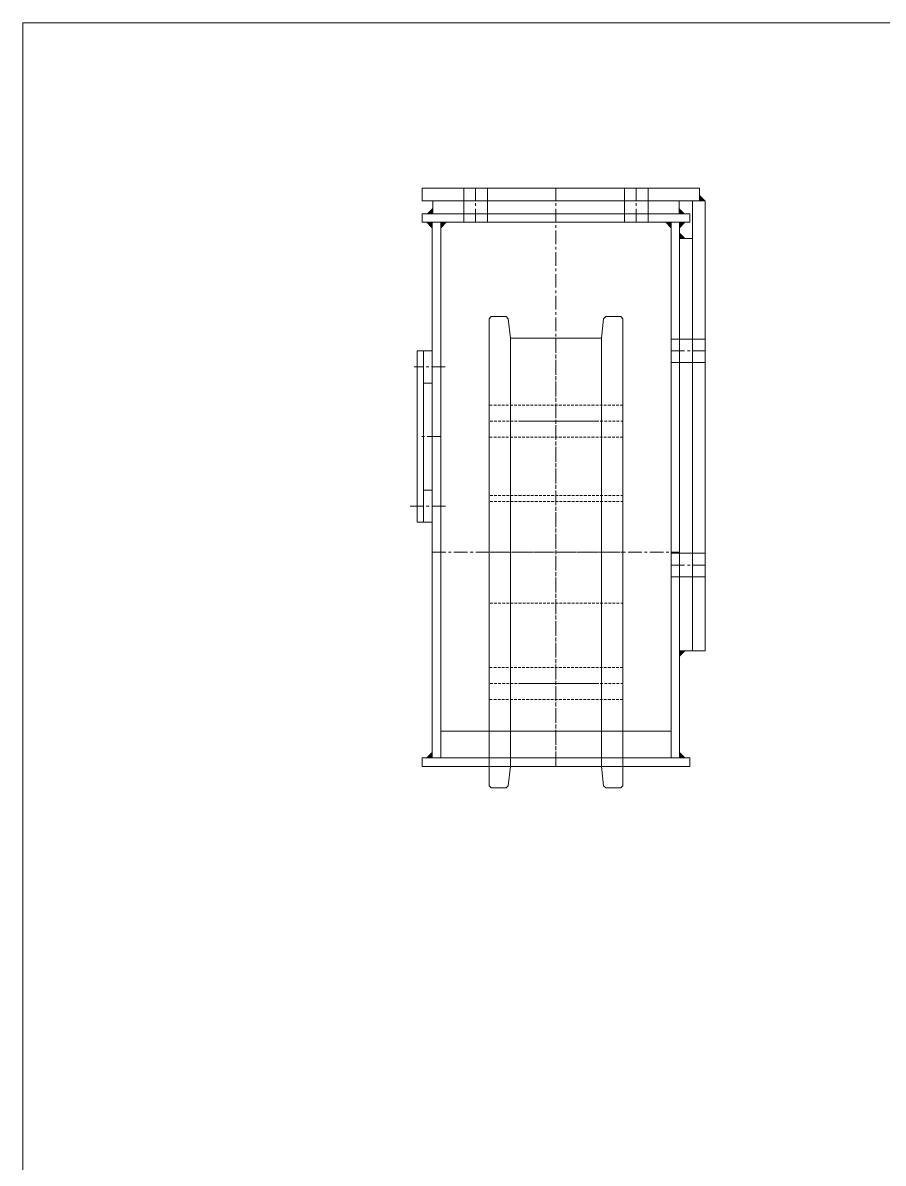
# Model space of a CAD drawing. Extents: x -1308 to 40334, y 1812 to 41869.
# Drawn here: x 19220 to 20023, y 38665 to 39729 of the extents above; entities that cross this region are included whole.
import ezdxf

# ---------------------------------------------------------------- set-up
doc = ezdxf.new("R2010")
doc.units = 0
doc.header["$LTSCALE"] = 0.4
doc.header["$MEASUREMENT"] = 0
doc.linetypes.add('CENTER', pattern=[50.8, 31.75, -6.35, 6.35, -6.35])
doc.linetypes.add('HIDDEN', pattern=[9.525, 6.35, -3.175])
doc.layers.get('0').update_dxf_attribs({"lineweight": 20})
for name, color, linetype, lineweight in [('C.L', 3, 'CENTER', 9), ('CENTRE', 3, 'CENTER', 9), ('Hidden', 2, 'HIDDEN', 13)]:
    doc.layers.add(name, color=color, linetype=linetype, lineweight=lineweight)

# ---------------------------------------------------------------- blocks, each defined once
blk = doc.blocks.new('slkdjfd')
for points in [[(17467.2, 25789.7), (17472.2, 25789.7), (17467.2, 25794.7)], [(17218.3, 25777.7), (17213.3, 25777.7), (17218.3, 25782.7)], [(17448.1, 25777.7), (17453.1, 25777.7), (17448.1, 25782.7)], [(17217.7, 25769.7), (17212.7, 25769.7), (17217.7, 25764.7)], [(17217.7, 25769.7), (17212.7, 25769.7), (17217.7, 25764.7)], [(17225.7, 25769.7), (17230.7, 25769.7), (17225.7, 25764.7)], [(17440.7, 25769.7), (17435.7, 25769.7), (17440.7, 25764.7)], [(17440.7, 25769.7), (17435.7, 25769.7), (17440.7, 25764.7)], [(17448.7, 25769.7), (17453.7, 25769.7), (17448.7, 25764.7)], [(17448.7, 25754.7), (17453.7, 25754.7), (17448.7, 25759.7)], [(17448.7, 25369.7), (17453.7, 25369.7), (17448.7, 25364.7)], [(17217.7, 25269.7), (17212.7, 25269.7), (17217.7, 25274.7)], [(17217.7, 25269.7), (17212.7, 25269.7), (17217.7, 25274.7)], [(17448.7, 25269.7), (17453.7, 25269.7), (17448.7, 25274.7)]]:
    blk.add_hatch(color=256).paths.add_polyline_path(points)
for p, q in [((17208.2, 25801.7), (17467.2, 25801.7)), ((17247.2, 25769.7), (17247.2, 25801.7)), ((17269.2, 25769.7), (17269.2, 25801.7)), ((17397.2, 25769.7), (17397.2, 25801.7)), ((17419.2, 25769.7), (17419.2, 25801.7)), ((17208.2, 25789.7), (17472.7, 25789.7)), ((17218.2, 25777.7), (17218.2, 25789.7)), ((17448.2, 25777.7), (17448.2, 25789.7)), ((17460.7, 25369.7), (17460.7, 25789.7)), ((17467.2, 25794.7), (17472.2, 25789.7)), ((17472.7, 25369.7), (17472.7, 25789.7)), ((17208.2, 25777.7), (17458.2, 25777.7)), ((17208.2, 25769.7), (17208.2, 25777.7)), ((17218.3, 25782.7), (17213.3, 25777.7)), ((17448.1, 25782.7), (17453.1, 25777.7)), ((17458.2, 25769.7), (17458.2, 25777.7)), ((17208.2, 25769.7), (17458.2, 25769.7)), ((17212.2, 25769.7), (17217.2, 25769.7)), ((17212.2, 25769.7), (17217.2, 25769.7)), ((17217.7, 25764.7), (17212.7, 25769.7)), ((17217.7, 25764.7), (17212.7, 25769.7)), ((17217.2, 25769.7), (17225.2, 25769.7)), ((17227.7, 25769.7), (17217.7, 25769.7)), ((17217.7, 25769.7), (17217.7, 25764.7)), ((17217.7, 25269.7), (17217.7, 25769.7)), ((17217.7, 25769.7), (17217.7, 25764.7)), ((17230.2, 25769.7), (17225.2, 25769.7)), ((17225.7, 25269.7), (17225.7, 25769.7)), ((17225.7, 25769.7), (17225.7, 25764.7)), ((17225.7, 25764.7), (17230.7, 25769.7)), ((17440.7, 25764.7), (17435.7, 25769.7)), ((17440.7, 25764.7), (17435.7, 25769.7)), ((17436.2, 25769.7), (17441.2, 25769.7)), ((17436.2, 25769.7), (17441.2, 25769.7)), ((17440.7, 25769.7), (17440.7, 25764.7)), ((17440.7, 25769.7), (17440.7, 25764.7)), ((17440.7, 25269.7), (17440.7, 25769.7)), ((17448.7, 25769.7), (17448.7, 25764.7)), ((17448.7, 25764.7), (17453.7, 25769.7)), ((17448.7, 25269.7), (17448.7, 25769.7)), ((17454.2, 25769.7), (17449.2, 25769.7)), ((17448.7, 25759.7), (17453.7, 25754.7)), ((17448.7, 25754.7), (17460.7, 25754.7)), ((17440.7, 25660.7), (17472.7, 25660.7)), ((17440.7, 25638.7), (17472.7, 25638.7)), ((17440.7, 25460.7), (17472.7, 25460.7)), ((17440.7, 25438.7), (17472.7, 25438.7)), ((17448.7, 25369.7), (17472.7, 25369.7)), ((17448.7, 25364.7), (17453.7, 25369.7)), ((17225.7, 25294.7), (17440.7, 25294.7)), ((17217.7, 25274.7), (17212.7, 25269.7)), ((17217.7, 25274.7), (17212.7, 25269.7)), ((17448.7, 25274.7), (17453.7, 25269.7)), ((17208.2, 25269.7), (17458.2, 25269.7)), ((17208.2, 25269.7), (17208.2, 25261.7)), ((17458.2, 25269.7), (17458.2, 25261.7)), ((17208.2, 25261.7), (17458.2, 25261.7))]:
    blk.add_line(p, q)
at = {"color": 0}
for p, q in [((17208.2, 25801.7), (17208.2, 25789.7)), ((17467.2, 25789.7), (17467.2, 25801.7)), ((17203.7, 25649.7), (17203.7, 25489.7)), ((17203.7, 25649.7), (17217.7, 25649.7)), ((17209.7, 25649.7), (17217.7, 25649.7)), ((17209.7, 25649.7), (17209.7, 25489.7)), ((17209.7, 25619.7), (17217.7, 25619.7)), ((17209.7, 25519.7), (17217.7, 25519.7)), ((17203.7, 25489.7), (17217.7, 25489.7)), ((17209.7, 25489.7), (17217.7, 25489.7))]:
    blk.add_line(p, q, dxfattribs=at)
at = {"layer": 'C.L'}
for p, q in [((17258.2, 25769.7), (17258.2, 25801.7)), ((17333.2, 25261.7), (17333.2, 25801.7)), ((17408.2, 25769.7), (17408.2, 25801.7)), ((17440.7, 25649.7), (17472.7, 25649.7)), ((17217.7, 25461.7), (17448.7, 25461.7)), ((17440.7, 25449.7), (17472.7, 25449.7))]:
    blk.add_line(p, q, dxfattribs=at)
at = {"layer": 'CENTRE'}
for p, q in [((17229.8, 25634.7), (17200.8, 25634.7)), ((17225.7, 25569.7), (17206.2, 25569.7)), ((17230, 25504.7), (17196.6, 25504.7))]:
    blk.add_line(p, q, dxfattribs=at)
blk = doc.blocks.new('400 dia wh 15t LT GA')
at = {"color": 0}
for p, q in [((161438.6, -20773.9), (161436.6, -20775.9)), ((161438.6, -20773.9), (161436.6, -20775.9)), ((161438.6, -20773.9), (161436.6, -20775.9)), ((161438.6, -20773.9), (161436.6, -20775.9)), ((161452.6, -20773.9), (161438.6, -20773.9)), ((161452.6, -20773.9), (161438.6, -20773.9)), ((161452.6, -20773.9), (161438.6, -20773.9)), ((161452.6, -20773.9), (161438.6, -20773.9)), ((161454.6, -20775.9), (161452.6, -20773.9)), ((161454.6, -20775.9), (161452.6, -20773.9)), ((161454.6, -20775.9), (161452.6, -20773.9)), ((161454.6, -20775.9), (161452.6, -20773.9)), ((161543.6, -20775.9), (161545.6, -20773.9)), ((161543.6, -20775.9), (161545.6, -20773.9)), ((161543.6, -20775.9), (161545.6, -20773.9)), ((161543.6, -20775.9), (161545.6, -20773.9)), ((161545.6, -20773.9), (161559.6, -20773.9)), ((161545.6, -20773.9), (161559.6, -20773.9)), ((161545.6, -20773.9), (161559.6, -20773.9)), ((161545.6, -20773.9), (161559.6, -20773.9)), ((161559.6, -20773.9), (161561.6, -20775.9)), ((161559.6, -20773.9), (161561.6, -20775.9)), ((161559.6, -20773.9), (161561.6, -20775.9)), ((161559.6, -20773.9), (161561.6, -20775.9)), ((161438.6, -21213.9), (161436.6, -21211.9)), ((161438.6, -21213.9), (161436.6, -21211.9)), ((161438.6, -21213.9), (161436.6, -21211.9)), ((161438.6, -21213.9), (161436.6, -21211.9)), ((161452.6, -21213.9), (161438.6, -21213.9)), ((161452.6, -21213.9), (161438.6, -21213.9)), ((161452.6, -21213.9), (161438.6, -21213.9)), ((161452.6, -21213.9), (161438.6, -21213.9)), ((161454.6, -21211.9), (161452.6, -21213.9)), ((161454.6, -21211.9), (161452.6, -21213.9)), ((161454.6, -21211.9), (161452.6, -21213.9)), ((161454.6, -21211.9), (161452.6, -21213.9)), ((161543.6, -21211.9), (161545.6, -21213.9)), ((161543.6, -21211.9), (161545.6, -21213.9)), ((161543.6, -21211.9), (161545.6, -21213.9)), ((161543.6, -21211.9), (161545.6, -21213.9)), ((161545.6, -21213.9), (161559.6, -21213.9)), ((161545.6, -21213.9), (161559.6, -21213.9)), ((161545.6, -21213.9), (161559.6, -21213.9)), ((161545.6, -21213.9), (161559.6, -21213.9)), ((161559.6, -21213.9), (161561.6, -21211.9)), ((161559.6, -21213.9), (161561.6, -21211.9)), ((161559.6, -21213.9), (161561.6, -21211.9)), ((161559.6, -21213.9), (161561.6, -21211.9))]:
    blk.add_line(p, q, dxfattribs=at)
for p, q in [((161436.6, -20775.9), (161436.6, -21211.9)), ((161436.6, -20775.9), (161436.6, -21211.9)), ((161436.6, -20775.9), (161436.6, -21211.9)), ((161436.6, -20775.9), (161436.6, -21211.9)), ((161436.6, -20775.9), (161436.6, -21211.9)), ((161436.6, -20775.9), (161436.6, -21211.9)), ((161436.6, -20775.9), (161436.6, -21211.9)), ((161436.6, -20775.9), (161436.6, -21211.9)), ((161454.6, -20775.9), (161456.6, -20793.9)), ((161454.6, -20775.9), (161456.6, -20793.9)), ((161454.6, -20775.9), (161456.6, -20793.9)), ((161454.6, -20775.9), (161456.6, -20793.9)), ((161543.6, -20775.9), (161541.6, -20793.9)), ((161543.6, -20775.9), (161541.6, -20793.9)), ((161543.6, -20775.9), (161541.6, -20793.9)), ((161543.6, -20775.9), (161541.6, -20793.9)), ((161561.6, -20775.9), (161561.6, -21211.9)), ((161561.6, -20775.9), (161561.6, -21211.9)), ((161561.6, -20775.9), (161561.6, -21211.9)), ((161561.6, -20775.9), (161561.6, -21211.9)), ((161561.6, -20775.9), (161561.6, -21211.9)), ((161561.6, -20775.9), (161561.6, -21211.9)), ((161561.6, -20775.9), (161561.6, -21211.9)), ((161561.6, -20775.9), (161561.6, -21211.9)), ((161456.6, -20793.9), (161541.6, -20793.9)), ((161456.6, -20793.9), (161456.6, -21193.9)), ((161456.6, -20793.9), (161541.6, -20793.9)), ((161456.6, -20793.9), (161456.6, -21193.9)), ((161456.6, -20793.9), (161541.6, -20793.9)), ((161456.6, -20793.9), (161456.6, -21193.9)), ((161456.6, -20793.9), (161541.6, -20793.9)), ((161456.6, -20793.9), (161456.6, -21193.9)), ((161541.6, -20793.9), (161541.6, -21193.9)), ((161541.6, -20793.9), (161541.6, -21193.9)), ((161541.6, -20793.9), (161541.6, -21193.9)), ((161541.6, -20793.9), (161541.6, -21193.9)), ((161454.6, -21211.9), (161456.6, -21193.9)), ((161454.6, -21211.9), (161456.6, -21193.9)), ((161454.6, -21211.9), (161456.6, -21193.9)), ((161454.6, -21211.9), (161456.6, -21193.9)), ((161456.6, -21193.9), (161541.6, -21193.9)), ((161456.6, -21193.9), (161541.6, -21193.9)), ((161456.6, -21193.9), (161541.6, -21193.9)), ((161456.6, -21193.9), (161541.6, -21193.9)), ((161543.6, -21211.9), (161541.6, -21193.9)), ((161543.6, -21211.9), (161541.6, -21193.9)), ((161543.6, -21211.9), (161541.6, -21193.9)), ((161543.6, -21211.9), (161541.6, -21193.9))]:
    blk.add_line(p, q)
at = {"linetype": 'CENTER'}
for p, q in [((161499.1, -20793.9), (161499.1, -21193.9)), ((161499.1, -20793.9), (161499.1, -21193.9)), ((161499.1, -20793.9), (161499.1, -21193.9)), ((161499.1, -20793.9), (161499.1, -21193.9)), ((161437.6, -20993.9), (161561.6, -20993.9)), ((161437.6, -20993.9), (161561.6, -20993.9)), ((161437.6, -20993.9), (161561.6, -20993.9)), ((161437.6, -20993.9), (161561.6, -20993.9))]:
    blk.add_line(p, q, dxfattribs=at)
at = {"linetype": 'HIDDEN'}
for p, q in [((161437.6, -20871.4), (161561.6, -20871.4)), ((161437.6, -20941), (161561.6, -20941)), ((161437.6, -20946.4), (161561.6, -20946.4)), ((161437.6, -21041.4), (161561.6, -21041.4)), ((161437.6, -21116.4), (161561.6, -21116.4))]:
    blk.add_line(p, q, dxfattribs=at)
at = {"layer": 'Hidden', "color": 0}
for p, q in [((161561.6, -20856.4), (161436.6, -20856.4)), ((161561.6, -20856.4), (161474, -20856.4)), ((161561.6, -20856.4), (161474, -20856.4)), ((161561.6, -20856.4), (161474, -20856.4)), ((161536.4, -20871.4), (161464.4, -20871.4)), ((161536.4, -20871.4), (161464.4, -20871.4)), ((161536.4, -20871.4), (161464.4, -20871.4)), ((161536.4, -20871.4), (161464.4, -20871.4)), ((161561.6, -20886.4), (161436.6, -20886.4)), ((161561.6, -20886.4), (161456.6, -20886.4)), ((161561.6, -20886.4), (161456.6, -20886.4)), ((161561.6, -20886.4), (161456.6, -20886.4)), ((161561.6, -21101.4), (161436.6, -21101.4)), ((161561.6, -21101.4), (161436.6, -21101.4)), ((161561.6, -21101.4), (161436.6, -21101.4)), ((161561.6, -21101.4), (161436.6, -21101.4)), ((161536.4, -21116.4), (161464.4, -21116.4)), ((161536.4, -21116.4), (161464.4, -21116.4)), ((161536.4, -21116.4), (161464.4, -21116.4)), ((161536.4, -21116.4), (161464.4, -21116.4)), ((161561.6, -21131.4), (161436.6, -21131.4)), ((161561.6, -21131.4), (161436.6, -21131.4)), ((161561.6, -21131.4), (161436.6, -21131.4)), ((161561.6, -21131.4), (161436.6, -21131.4))]:
    blk.add_line(p, q, dxfattribs=at)

msp = doc.modelspace()

# ---------------------------------------------------------------- linework, layer by layer
at = {"color": 0}
msp.add_lwpolyline([(19219.964, 39729.222), (22421.97, 39729.222), (22421.97, 35595.15), (19219.964, 35595.15)], close=True, dxfattribs=at)

# ---------------------------------------------------------------- block references
msp.add_blockref('slkdjfd', (2384.498, 13773.266), dxfattribs=at)
at = {"linetype": 'Continuous'}
msp.add_blockref('400 dia wh 15t LT GA', (-141781.34, 60228.821), dxfattribs=at)

doc.saveas('drawing.dxf')
